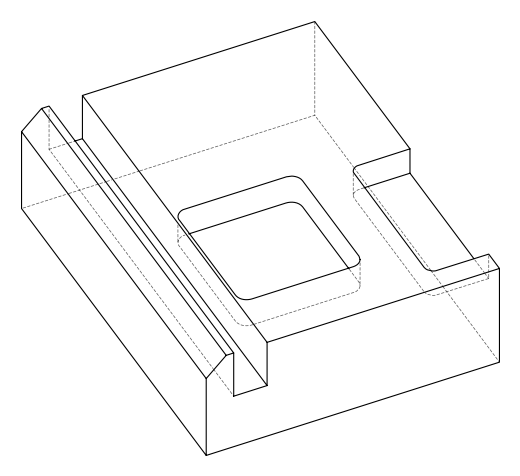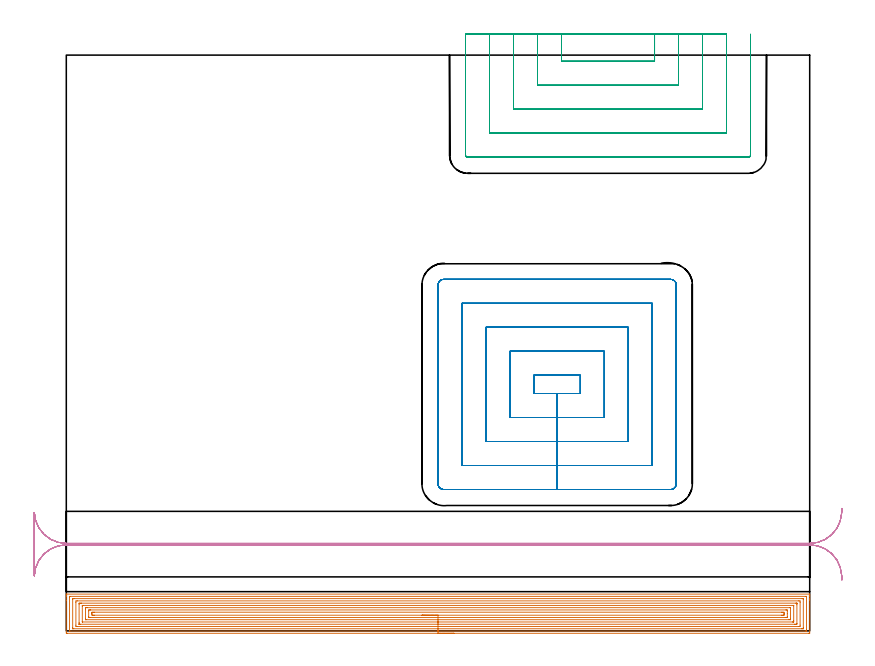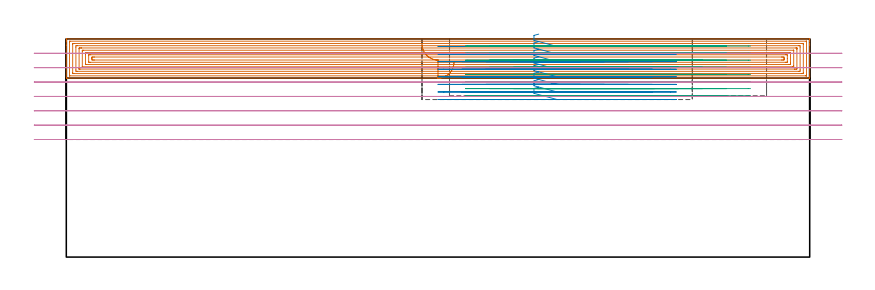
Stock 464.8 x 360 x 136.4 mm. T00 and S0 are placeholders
(PLAN: 4 operations, 2 tool changes, 109.5 min)
(1 AREA_MILL | FG_CHAMFER_SURFACE | UGT0205_001 | 33.85 min | 139493 mm3)
(2 MILL_RECTANGULAR_POCKET | POCKET_RECTANGULAR_STRAIGHT | UGT0201_094 | Follow Part, ap 5, ae 75% | 27.55 min | 963813 mm3)
(3 MILL_SLOT | SLOT_PARTIAL_RECTANGULAR | UGT0201_094 | Follow Part, ap 5, ae 75% | 32.64 min | 518041 mm3)
(4 MILL_RECTANGULAR_SLOT | SLOT_RECTANGULAR | UGT0201_019 | Follow Part, ap 10, ae 75% | 15.49 min | 1195873 mm3)
(TOOL UGT0205_001 | Chamfer Mill 20 x 3 x 45 deg. | D20 FL50 Z2)
(TOOL UGT0201_094 | End mill 20 mm | D20 FL38 Z4)
(TOOL UGT0201_019 | End mill 40 mm | D40 FL63 Z6)
(OP 1 AREA_MILL)
G17 G21 G94 G90
T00 M6
G54
G17 G0 G90 X242.4 Y-1.5 S1061 M3
G43 Z146.4 H0
Z121.9
G94 G1 X242.362 Z121.028 F250.
X242.248 Z120.164
X242.059 Z119.312
X241.797 Z118.48
X241.463 Z117.674
X241.06 Z116.9
X240.592 Z116.164
X240.06 Z115.472
X239.471 Z114.829
X238.828 Z114.24
X238.136 Z113.708
X237.4 Z113.24
X236.626 Z112.837
X235.82 Z112.503
X234.988 Z112.241
X234.137 Z112.052
X233.272 Z111.938
X232.4 Z111.9
X0.616
X0.347 Y-1.497 Z111.902
X0.01 Y-1.492 Z111.906
X0. Y-1.15 Z112.247
Y19.074 Z132.469
Y21.478 Z134.874
Y22.156 Z135.555
Y22.525 Z135.924
X0.007 Y22.934 Z136.326
X0.01 Y22.997 Z136.388
X0.169 Y23. Z136.4
X464.631
X464.79 Y22.997 Z136.388
X464.793 Y22.934 Z136.326
X464.8 Y22.525 Z135.924
Y22.155 Z135.555
Y21.478 Z134.874
Y20.246 Z133.643
Y19.69 Z133.085
Y19.074 Z132.469
Y-0.872 Z112.525
X464.796 Y-1.485 Z111.912
X464.793 Y-1.492 Z111.906
X464.184 Y-1.5 Z111.9
X232.4
Y-0.086 Z113.314
X2.295 Y-0.085 Z113.315
X2.081 Y-0.082 Z113.318
X2.024 Y-0.079 Z113.321
X2.01 Y-0.068 Z113.332
X2.004 Y-0.036 Z113.364
X2.001 Y0.022 Z113.422
Y20.986 Z134.386
X2.007 Y21.478 Z134.878
X2.01 Y21.572 Z134.972
X2.188 Y21.581 Z134.981
X2.296 Y21.585 Z134.985
X462.505
X462.719 Y21.582 Z134.982
X462.776 Y21.579 Z134.979
X462.79 Y21.568 Z134.968
X462.796 Y21.536 Z134.936
X462.799 Y21.478 Z134.878
X462.8 Y0.424 Z113.824
X462.799 Y0.022 Z113.422
X462.796 Y-0.036 Z113.364
X462.79 Y-0.068 Z113.332
X462.776 Y-0.079 Z113.321
X462.719 Y-0.082 Z113.318
X462.505 Y-0.085 Z113.315
X462.398 Y-0.086 Z113.314
X232.4
Y1.328 Z114.728
X4.669 Y1.329 Z114.729
X4.189 Y1.331 Z114.731
X4.03 Y1.333 Z114.733
X4.01 Y1.335 Z114.735
X4.006 Y1.394 Z114.794
X4.002 Y1.495 Z114.895
X4. Y1.998 Z115.398
X4.001 Y19.69 Z133.09
X4.002 Y19.877 Z133.277
X4.01 Y20.067 Z133.467
X4.018 Y20.165 Z133.565
X4.069 Y20.167 Z133.567
X4.189 Y20.17 Z133.57
X4.601 Y20.171 Z133.571
X5.082 Y20.172 Z133.572
X460.131 Y20.171 Z133.571
X460.611 Y20.169 Z133.569
X460.771 Y20.167 Z133.567
X460.79 Y20.165 Z133.565
X460.794 Y20.105 Z133.505
X460.798 Y20.005 Z133.405
X460.8 Y19.879 Z133.279
Y19.69 Z133.09
Y1.81 Z115.21
X460.798 Y1.622 Z115.022
X460.79 Y1.432 Z114.832
X460.782 Y1.335 Z114.735
X460.731 Y1.333 Z114.733
X460.611 Y1.33 Z114.73
X460.199 Y1.329 Z114.729
X459.718 Y1.328 Z114.728
X232.4
Y2.743 Z116.143
X6.829
X6.023 Y2.75 Z116.15
X6. Y3.573 Z116.973
Y17.902 Z131.302
X6.021 Y18.75 Z132.15
X6.868 Y18.757 Z132.157
X457.971
X458.777 Y18.75 Z132.15
X458.8 Y17.927 Z131.327
Y3.598 Z116.998
X458.779 Y2.75 Z116.15
X457.932 Y2.743 Z116.143
X232.4
Y4.157 Z117.557
X8.655
X8.094 Y4.159 Z117.559
X8.027 Y4.161 Z117.561
X8.02 Y4.163 Z117.563
X8.01 Y4.18 Z117.58
X8.003 Y4.25 Z117.65
X8.001 Y4.492 Z117.892
X8. Y5.147 Z118.547
X8.001 Y16.768 Z130.168
X8.004 Y17.008 Z130.408
X8.01 Y17.329 Z130.729
X8.327 Y17.337 Z130.737
X8.655 Y17.34 Z130.74
X9.214 Y17.343 Z130.743
X9.548
X456.145
X456.706 Y17.341 Z130.741
X456.773 Y17.339 Z130.739
X456.78 Y17.337 Z130.737
X456.79 Y17.32 Z130.72
X456.797 Y17.25 Z130.65
X456.799 Y17.008 Z130.408
X456.8 Y16.353 Z129.753
X456.799 Y4.732 Z118.132
X456.796 Y4.492 Z117.892
X456.79 Y4.171 Z117.571
X456.474 Y4.163 Z117.563
X456.145 Y4.16 Z117.56
X455.586 Y4.157 Z117.557
X455.252
X232.4
Y5.571 Z118.971
X10.256
X10.073 Y5.573 Z118.973
X10.029 Y5.576 Z118.976
X10.013 Y5.578 Z118.978
X10.01 Y5.588 Z118.988
X10.005 Y5.63 Z119.03
X10.001 Y5.826 Z119.226
X10. Y15.22 Z128.62
X10.001 Y15.66 Z129.06
X10.006 Y15.808 Z129.208
X10.01 Y15.92 Z129.32
X10.088 Y15.922 Z129.322
X10.441 Y15.927 Z129.327
X10.627 Y15.928 Z129.328
X454.544 Y15.929 Z129.329
X454.727 Y15.927 Z129.327
X454.771 Y15.924 Z129.324
X454.787 Y15.922 Z129.322
X454.79 Y15.912 Z129.312
X454.795 Y15.87 Z129.27
X454.799 Y15.674 Z129.074
X454.8 Y6.28 Z119.68
X454.799 Y5.84 Z119.24
X454.795 Y5.691 Z119.091
X454.79 Y5.58 Z118.98
X454.713 Y5.578 Z118.978
X454.359 Y5.573 Z118.973
X454.173 Y5.572 Z118.972
X232.4 Y5.571 Z118.971
Y6.985 Z120.385
X12.415 Y6.986 Z120.386
X12.227 Y6.988 Z120.388
X12.041 Y6.992 Z120.392
X12.009 Y7.002 Z120.402
X12.005 Y7.038 Z120.438
X12.002 Y7.098 Z120.498
X12. Y7.174 Z120.574
Y7.401 Z120.801
Y13.66 Z127.06
X12.002 Y14.326 Z127.726
X12.005 Y14.44 Z127.84
X12.01 Y14.495 Z127.895
X12.019 Y14.508 Z127.908
X12.043 Y14.511 Z127.911
X12.227 Y14.513 Z127.913
X12.932 Y14.515 Z127.915
X452.385 Y14.514 Z127.914
X452.573 Y14.512 Z127.912
X452.759 Y14.508 Z127.908
X452.791 Y14.498 Z127.898
X452.795 Y14.462 Z127.862
X452.798 Y14.402 Z127.802
X452.8 Y14.326 Z127.726
Y14.099 Z127.499
Y7.84 Z121.24
X452.798 Y7.174 Z120.574
X452.795 Y7.06 Z120.46
X452.79 Y7.005 Z120.405
X452.781 Y6.992 Z120.392
X452.757 Y6.989 Z120.389
X452.573 Y6.987 Z120.387
X451.868 Y6.985 Z120.385
X232.4
Y8.4 Z121.8
X14.907
X14.574 Y8.401 Z121.801
X14.014 Y8.407 Z121.807
X14. Y8.976 Z122.376
Y12.552 Z125.952
X14.014 Y13.093 Z126.493
X14.348 Y13.098 Z126.498
X14.907 Y13.1 Z126.5
X15.238
X449.893
X450.226 Y13.099 Z126.499
X450.786 Y13.093 Z126.493
X450.8 Y12.524 Z125.924
Y10.75 Z124.15
Y8.948 Z122.348
X450.786 Y8.407 Z121.807
X450.452 Y8.402 Z121.802
X449.893 Y8.4 Z121.8
X449.562
X232.4
Y9.814 Z123.214
X17.629
X16.734 Y9.815 Z123.215
X16.693 Y9.817 Z123.217
X16.01 Y9.856 Z123.256
X16.001 Y10.549 Z123.949
Y10.75 Z124.15
X16.004 Y11.44 Z124.84
X16.01 Y11.644 Z125.044
X16.654 Y11.683 Z125.083
X16.693 Y11.684 Z125.084
X17.544 Y11.686 Z125.086
X447.171
X448.066 Y11.685 Z125.085
X448.107 Y11.683 Z125.083
X448.79 Y11.644 Z125.044
X448.799 Y10.951 Z124.351
Y10.75 Z124.15
X448.796 Y10.06 Z123.46
X448.79 Y9.856 Z123.256
X448.146 Y9.817 Z123.217
X448.107 Y9.815 Z123.215
X447.256 Y9.814 Z123.214
X232.4
X231.528 Z123.252
X230.664 Z123.366
X229.812 Z123.554
X228.98 Z123.817
X228.174 Z124.151
X227.4 Z124.553
X226.664 Z125.022
X225.972 Z125.553
X225.329 Z126.143
X224.74 Z126.786
X224.209 Z127.478
X223.74 Z128.214
X223.337 Z128.988
X223.003 Z129.794
X222.741 Z130.626
X222.552 Z131.477
X222.438 Z132.342
X222.4 Z133.214
G0 Z146.4
M5
M2
(OP 2 MILL_RECTANGULAR_POCKET)
G17 G21 G94 G90
T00 M6
G54
G17 G0 G90 X295.377 Y159.8 S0 M3
G43 Z146.4 H0
Z139.4
G94 G1 X292.4 Z138.602 F250.
Y148.4 Z135.548
X306.9 Z131.662
X321.4 F500.
Y159.8
X292.4
Y148.4
X306.9
Y133.4
X336.4
Y174.8
X277.4
Y133.4
X306.9
Y118.4
X351.4
Y189.8
X262.4
Y118.4
X306.9
Y103.4
X366.4
Y204.8
X247.4
Y103.4
X306.9
Y88.4
X377.8
G3 X381.4 Y92. R3.6
G1 Y216.2
G3 X377.8 Y219.8 R3.6
G1 X236.
G3 X232.4 Y216.2 R3.6
G1 Y92.
G3 X236. Y88.4 R3.6
G1 X306.9
X307.9
G0 X295.377 Y159.8 Z134.662
G1 X292.4 Z133.865 F250.
Y148.4 Z130.81
X306.9 Z126.925
X321.4 F500.
Y159.8
X292.4
Y148.4
X306.9
Y133.4
X336.4
Y174.8
X277.4
Y133.4
X306.9
Y118.4
X351.4
Y189.8
X262.4
Y118.4
X306.9
Y103.4
X366.4
Y204.8
X247.4
Y103.4
X306.9
Y88.4
X377.8
G3 X381.4 Y92. R3.6
G1 Y216.2
G3 X377.8 Y219.8 R3.6
G1 X236.
G3 X232.4 Y216.2 R3.6
G1 Y92.
G3 X236. Y88.4 R3.6
G1 X306.9
X307.9
G0 X295.377 Y159.8 Z129.925
G1 X292.4 Z129.127 F250.
Y148.4 Z126.073
X306.9 Z122.187
X321.4 F500.
Y159.8
X292.4
Y148.4
X306.9
Y133.4
X336.4
Y174.8
X277.4
Y133.4
X306.9
Y118.4
X351.4
Y189.8
X262.4
Y118.4
X306.9
Y103.4
X366.4
Y204.8
X247.4
Y103.4
X306.9
Y88.4
X377.8
G3 X381.4 Y92. R3.6
G1 Y216.2
G3 X377.8 Y219.8 R3.6
G1 X236.
G3 X232.4 Y216.2 R3.6
G1 Y92.
G3 X236. Y88.4 R3.6
G1 X306.9
X307.9
G0 X295.377 Y159.8 Z125.187
G1 X292.4 Z124.39 F250.
Y148.4 Z121.335
X306.9 Z117.45
X321.4 F500.
Y159.8
X292.4
Y148.4
X306.9
Y133.4
X336.4
Y174.8
X277.4
Y133.4
X306.9
Y118.4
X351.4
Y189.8
X262.4
Y118.4
X306.9
Y103.4
X366.4
Y204.8
X247.4
Y103.4
X306.9
Y88.4
X377.8
G3 X381.4 Y92. R3.6
G1 Y216.2
G3 X377.8 Y219.8 R3.6
G1 X236.
G3 X232.4 Y216.2 R3.6
G1 Y92.
G3 X236. Y88.4 R3.6
G1 X306.9
X307.9
G0 X295.377 Y159.8 Z120.45
G1 X292.4 Z119.652 F250.
Y148.4 Z116.598
X306.9 Z112.712
X321.4 F500.
Y159.8
X292.4
Y148.4
X306.9
Y133.4
X336.4
Y174.8
X277.4
Y133.4
X306.9
Y118.4
X351.4
Y189.8
X262.4
Y118.4
X306.9
Y103.4
X366.4
Y204.8
X247.4
Y103.4
X306.9
Y88.4
X377.8
G3 X381.4 Y92. R3.6
G1 Y216.2
G3 X377.8 Y219.8 R3.6
G1 X236.
G3 X232.4 Y216.2 R3.6
G1 Y92.
G3 X236. Y88.4 R3.6
G1 X306.9
X307.9
G0 X295.377 Y159.8 Z115.712
G1 X292.4 Z114.915 F250.
Y148.4 Z111.86
X306.9 Z107.975
X321.4 F500.
Y159.8
X292.4
Y148.4
X306.9
Y133.4
X336.4
Y174.8
X277.4
Y133.4
X306.9
Y118.4
X351.4
Y189.8
X262.4
Y118.4
X306.9
Y103.4
X366.4
Y204.8
X247.4
Y103.4
X306.9
Y88.4
X377.8
G3 X381.4 Y92. R3.6
G1 Y216.2
G3 X377.8 Y219.8 R3.6
G1 X236.
G3 X232.4 Y216.2 R3.6
G1 Y92.
G3 X236. Y88.4 R3.6
G1 X306.9
X307.9
G0 X295.377 Y159.8 Z110.975
G1 X292.4 Z110.177 F250.
Y148.4 Z107.123
X306.9 Z103.237
X321.4 F500.
Y159.8
X292.4
Y148.4
X306.9
Y133.4
X336.4
Y174.8
X277.4
Y133.4
X306.9
Y118.4
X351.4
Y189.8
X262.4
Y118.4
X306.9
Y103.4
X366.4
Y204.8
X247.4
Y103.4
X306.9
Y88.4
X377.8
G3 X381.4 Y92. R3.6
G1 Y216.2
G3 X377.8 Y219.8 R3.6
G1 X236.
G3 X232.4 Y216.2 R3.6
G1 Y92.
G3 X236. Y88.4 R3.6
G1 X306.9
X307.9
G0 X295.377 Y159.8 Z106.237
G1 X292.4 Z105.44 F250.
Y148.4 Z102.385
X306.9 Z98.5
X321.4 F500.
Y159.8
X292.4
Y148.4
X306.9
Y133.4
X336.4
Y174.8
X277.4
Y133.4
X306.9
Y118.4
X351.4
Y189.8
X262.4
Y118.4
X306.9
Y103.4
X366.4
Y204.8
X247.4
Y103.4
X306.9
Y88.4
X377.8
G3 X381.4 Y92. R3.6
G1 Y216.2
G3 X377.8 Y219.8 R3.6
G1 X236.
G3 X232.4 Y216.2 R3.6
G1 Y92.
G3 X236. Y88.4 R3.6
G1 X306.9
X307.9
G0 Z146.4
M5
M2
(OP 3 MILL_SLOT)
G17 G21 G94 G90
T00 M6
G54
G17 G0 G90 X309.6 Y373. S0 M3
G43 Z146.4 H0
Z131.962
G94 G1 Y370. F250.
Y356.1 F500.
X367.8
Y370.
Y373. F250.
X294.6
Y370.
Y341.1 F500.
X382.8
Y370.
Y373. F250.
X279.6
Y370.
Y326.1 F500.
X397.8
Y370.
Y373. F250.
X264.6
Y370.
Y311.1 F500.
X412.8
Y370.
Y373. F250.
X249.6
Y370.
Y297.5 F500.
G3 X251. Y296.1 R1.4
G1 X426.4
G3 X427.8 Y297.5 R1.4
G1 Y370.
Y373. F250.
G0 X309.6 Z127.525
G1 Y370.
Y356.1 F500.
X367.8
Y370.
Y373. F250.
X294.6
Y370.
Y341.1 F500.
X382.8
Y370.
Y373. F250.
X279.6
Y370.
Y326.1 F500.
X397.8
Y370.
Y373. F250.
X264.6
Y370.
Y311.1 F500.
X412.8
Y370.
Y373. F250.
X249.6
Y370.
Y297.5 F500.
G3 X251. Y296.1 R1.4
G1 X426.4
G3 X427.8 Y297.5 R1.4
G1 Y370.
Y373. F250.
G0 X309.6 Z123.087
G1 Y370.
Y356.1 F500.
X367.8
Y370.
Y373. F250.
X294.6
Y370.
Y341.1 F500.
X382.8
Y370.
Y373. F250.
X279.6
Y370.
Y326.1 F500.
X397.8
Y370.
Y373. F250.
X264.6
Y370.
Y311.1 F500.
X412.8
Y370.
Y373. F250.
X249.6
Y370.
Y297.5 F500.
G3 X251. Y296.1 R1.4
G1 X426.4
G3 X427.8 Y297.5 R1.4
G1 Y370.
Y373. F250.
G0 X309.6 Z118.65
G1 Y370.
Y356.1 F500.
X367.8
Y370.
Y373. F250.
X294.6
Y370.
Y341.1 F500.
X382.8
Y370.
Y373. F250.
X279.6
Y370.
Y326.1 F500.
X397.8
Y370.
Y373. F250.
X264.6
Y370.
Y311.1 F500.
X412.8
Y370.
Y373. F250.
X249.6
Y370.
Y297.5 F500.
G3 X251. Y296.1 R1.4
G1 X426.4
G3 X427.8 Y297.5 R1.4
G1 Y370.
Y373. F250.
G0 X309.6 Z114.212
G1 Y370.
Y356.1 F500.
X367.8
Y370.
Y373. F250.
X294.6
Y370.
Y341.1 F500.
X382.8
Y370.
Y373. F250.
X279.6
Y370.
Y326.1 F500.
X397.8
Y370.
Y373. F250.
X264.6
Y370.
Y311.1 F500.
X412.8
Y370.
Y373. F250.
X249.6
Y370.
Y297.5 F500.
G3 X251. Y296.1 R1.4
G1 X426.4
G3 X427.8 Y297.5 R1.4
G1 Y370.
Y373. F250.
G0 X309.6 Z109.775
G1 Y370.
Y356.1 F500.
X367.8
Y370.
Y373. F250.
X294.6
Y370.
Y341.1 F500.
X382.8
Y370.
Y373. F250.
X279.6
Y370.
Y326.1 F500.
X397.8
Y370.
Y373. F250.
X264.6
Y370.
Y311.1 F500.
X412.8
Y370.
Y373. F250.
X249.6
Y370.
Y297.5 F500.
G3 X251. Y296.1 R1.4
G1 X426.4
G3 X427.8 Y297.5 R1.4
G1 Y370.
Y373. F250.
G0 X309.6 Z105.337
G1 Y370.
Y356.1 F500.
X367.8
Y370.
Y373. F250.
X294.6
Y370.
Y341.1 F500.
X382.8
Y370.
Y373. F250.
X279.6
Y370.
Y326.1 F500.
X397.8
Y370.
Y373. F250.
X264.6
Y370.
Y311.1 F500.
X412.8
Y370.
Y373. F250.
X249.6
Y370.
Y297.5 F500.
G3 X251. Y296.1 R1.4
G1 X426.4
G3 X427.8 Y297.5 R1.4
G1 Y370.
Y373. F250.
G0 X309.6 Z100.9
G1 Y370.
Y356.1 F500.
X367.8
Y370.
Y373. F250.
X294.6
Y370.
Y341.1 F500.
X382.8
Y370.
Y373. F250.
X279.6
Y370.
Y326.1 F500.
X397.8
Y370.
Y373. F250.
X264.6
Y370.
Y311.1 F500.
X412.8
Y370.
Y373. F250.
X249.6
Y370.
Y297.5 F500.
G3 X251. Y296.1 R1.4
G1 X426.4
G3 X427.8 Y297.5 R1.4
G1 Y370.
Y373. F250.
G0 Z146.4
M5
M2
(OP 4 MILL_RECTANGULAR_SLOT)
G17 G21 G94 G90
T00 M6
G54
G17 G0 G90 X484.934 Y76.6 S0 M3
G43 Z146.4 H0
Z127.414
G94 G1 X484.77 Y73.605 F250.
G2 X464.8 Y54.7 R20. F500.
G1 X0.
G2 X-19.99 Y74.068 R20.
G1 X-20.
Y34.432
X-19.99
G2 X0. Y53.8 R20.
G1 X464.8
G2 X484.77 Y34.895 R20.
G1 X484.934 Y31.9 F250.
G0 Y76.6 Z118.428
G1 X484.77 Y73.605
G2 X464.8 Y54.7 R20. F500.
G1 X0.
G2 X-19.99 Y74.068 R20.
G1 X-20.
Y34.432
X-19.99
G2 X0. Y53.8 R20.
G1 X464.8
G2 X484.77 Y34.895 R20.
G1 X484.934 Y31.9 F250.
G0 Y76.6 Z109.443
G1 X484.77 Y73.605
G2 X464.8 Y54.7 R20. F500.
G1 X0.
G2 X-19.99 Y74.068 R20.
G1 X-20.
Y34.432
X-19.99
G2 X0. Y53.8 R20.
G1 X464.8
G2 X484.77 Y34.895 R20.
G1 X484.934 Y31.9 F250.
G0 Y76.6 Z100.457
G1 X484.77 Y73.605
G2 X464.8 Y54.7 R20. F500.
G1 X0.
G2 X-19.99 Y74.068 R20.
G1 X-20.
Y34.432
X-19.99
G2 X0. Y53.8 R20.
G1 X464.8
G2 X484.77 Y34.895 R20.
G1 X484.934 Y31.9 F250.
G0 Y76.6 Z91.471
G1 X484.77 Y73.605
G2 X464.8 Y54.7 R20. F500.
G1 X0.
G2 X-19.99 Y74.068 R20.
G1 X-20.
Y34.432
X-19.99
G2 X0. Y53.8 R20.
G1 X464.8
G2 X484.77 Y34.895 R20.
G1 X484.934 Y31.9 F250.
G0 Y76.6 Z82.486
G1 X484.77 Y73.605
G2 X464.8 Y54.7 R20. F500.
G1 X0.
G2 X-19.99 Y74.068 R20.
G1 X-20.
Y34.432
X-19.99
G2 X0. Y53.8 R20.
G1 X464.8
G2 X484.77 Y34.895 R20.
G1 X484.934 Y31.9 F250.
G0 Y76.6 Z73.5
G1 X484.77 Y73.605
G2 X464.8 Y54.7 R20. F500.
G1 X0.
G2 X-19.99 Y74.068 R20.
G1 X-20.
Y34.432
X-19.99
G2 X0. Y53.8 R20.
G1 X464.8
G2 X484.77 Y34.895 R20.
G1 X484.934 Y31.9 F250.
G0 Z146.4
M5
M2
